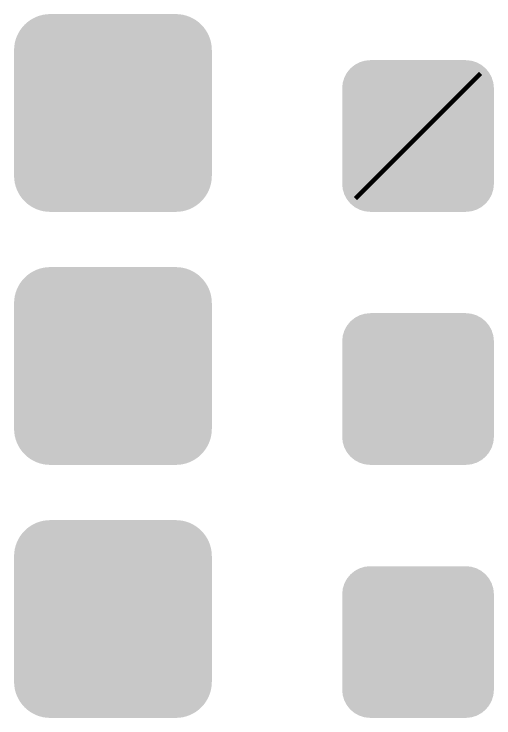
# Model space of a CAD drawing. Header units: millimetres. Extents: x 5277 to 6029, y 2052 to 2709.
# Drawn here: x 5724.73 to 5745.6, y 2645.63 to 2676.23 of the extents above; entities that cross this region are included whole.
import ezdxf

# ---------------------------------------------------------------- set-up
doc = ezdxf.new("R2010")
doc.units = ezdxf.units.MM
doc.layers.add('RailwayFacility', color=7, linetype='CONTINUOUS', true_color=0x000000)
doc.layers.add('TranspLogisticObj', color=7, linetype='CONTINUOUS', true_color=0x000000)

# ---------------------------------------------------------------- blocks, each defined once
blk = doc.blocks.new('602030202_сущ_фз')
at = {"layer": 'RailwayFacility', "linetype": 'Continuous'}
h = blk.add_hatch(color=256, dxfattribs=at)
edge = h.paths.add_edge_path()
edge.add_spline(control_points=[(-0.266, -0.339), (-0.266, 0.523), (0.438, 1.227), (1.3, 1.227)], knot_values=[-1, -1, -1, -1, 0, 0, 0, 0], degree=3, periodic=0)
edge.add_line((1.3, 1.227), (6.769, 1.227))
edge.add_spline(control_points=[(6.769, 1.227), (7.632, 1.227), (8.333, 0.523), (8.333, -0.339)], knot_values=[-1, -1, -1, -1, 0, 0, 0, 0], degree=3, periodic=0)
edge.add_line((8.333, -0.339), (8.333, -5.806))
edge.add_spline(control_points=[(8.333, -5.806), (8.333, -6.669), (7.632, -7.372), (6.769, -7.372)], knot_values=[-1, -1, -1, -1, 0, 0, 0, 0], degree=3, periodic=0)
edge.add_line((6.769, -7.372), (1.3, -7.372))
edge.add_spline(control_points=[(1.3, -7.372), (0.438, -7.372), (-0.266, -6.669), (-0.266, -5.806)], knot_values=[-1, -1, -1, -1, 0, 0, 0, 0], degree=3, periodic=0)
edge.add_line((-0.266, -5.806), (-0.266, -0.339))
edge = h.paths.add_edge_path(flags=16)
edge.add_spline(control_points=[(0.047, -5.806), (0.047, -6.5), (0.606, -7.059), (1.3, -7.059)], knot_values=[-1, -1, -1, -1, 0, 0, 0, 0], degree=3, periodic=0)
edge.add_line((1.3, -7.059), (6.769, -7.059))
edge.add_spline(control_points=[(6.769, -7.059), (7.463, -7.059), (8.022, -6.5), (8.022, -5.806)], knot_values=[-1, -1, -1, -1, 0, 0, 0, 0], degree=3, periodic=0)
edge.add_line((8.022, -5.806), (8.022, -0.339))
edge.add_spline(control_points=[(8.022, -0.339), (8.022, 0.355), (7.463, 0.914), (6.769, 0.914)], knot_values=[-1, -1, -1, -1, 0, 0, 0, 0], degree=3, periodic=0)
edge.add_line((6.769, 0.914), (1.3, 0.914))
edge.add_spline(control_points=[(1.3, 0.914), (0.606, 0.914), (0.047, 0.355), (0.047, -0.339)], knot_values=[-1, -1, -1, -1, 0, 0, 0, 0], degree=3, periodic=0)
edge.add_line((0.047, -0.339), (0.047, -5.806))
at = {"layer": 'RailwayFacility', "linetype": 'Continuous', "true_color": 0xffffff}
h = blk.add_hatch(color=7, dxfattribs=at)
edge = h.paths.add_edge_path()
edge.add_spline(control_points=[(0.047, -5.806), (0.047, -6.5), (0.606, -7.059), (1.3, -7.059)], knot_values=[-1, -1, -1, -1, 0, 0, 0, 0], degree=3, periodic=0)
edge.add_line((1.3, -7.059), (6.769, -7.059))
edge.add_spline(control_points=[(6.769, -7.059), (7.463, -7.059), (8.022, -6.5), (8.022, -5.806)], knot_values=[-1, -1, -1, -1, 0, 0, 0, 0], degree=3, periodic=0)
edge.add_line((8.022, -5.806), (8.022, -0.339))
edge.add_spline(control_points=[(8.022, -0.339), (8.022, 0.355), (7.463, 0.914), (6.769, 0.914)], knot_values=[-1, -1, -1, -1, 0, 0, 0, 0], degree=3, periodic=0)
edge.add_line((6.769, 0.914), (1.3, 0.914))
edge.add_spline(control_points=[(1.3, 0.914), (0.606, 0.914), (0.047, 0.355), (0.047, -0.339)], knot_values=[-1, -1, -1, -1, 0, 0, 0, 0], degree=3, periodic=0)
edge.add_line((0.047, -0.339), (0.047, -5.806))
at = {"layer": 'RailwayFacility', "linetype": 'Continuous'}
h = blk.add_hatch(color=256, dxfattribs=at)
edge = h.paths.add_edge_path()
edge.add_line((0.252, -0.679), (0.252, -5.464))
edge.add_spline(control_points=[(0.252, -5.464), (0.252, -6.23), (0.877, -6.854), (1.642, -6.854)], knot_values=[0, 0, 0, 0, 1, 1, 1, 1], degree=3, periodic=0)
edge.add_line((1.642, -6.854), (6.427, -6.854))
edge.add_spline(control_points=[(6.427, -6.854), (7.193, -6.854), (7.815, -6.23), (7.815, -5.464)], knot_values=[0, 0, 0, 0, 1, 1, 1, 1], degree=3, periodic=0)
edge.add_line((7.815, -5.464), (7.815, -0.679))
edge.add_spline(control_points=[(7.815, -0.679), (7.815, 0.086), (7.193, 0.709), (6.427, 0.709)], knot_values=[0, 0, 0, 0, 1, 1, 1, 1], degree=3, periodic=0)
edge.add_line((6.427, 0.709), (1.642, 0.709))
edge.add_spline(control_points=[(1.642, 0.709), (0.877, 0.709), (0.252, 0.086), (0.252, -0.679)], knot_values=[0, 0, 0, 0, 1, 1, 1, 1], degree=3, periodic=0)
edge = h.paths.add_edge_path(flags=16)
edge.add_line((0.565, -0.679), (0.565, -5.464))
edge.add_spline(control_points=[(0.565, -5.464), (0.565, -6.06), (1.046, -6.541), (1.642, -6.541)], knot_values=[-1, -1, -1, -1, 0, 0, 0, 0], degree=3, periodic=0)
edge.add_line((1.642, -6.541), (6.427, -6.541))
edge.add_spline(control_points=[(6.427, -6.541), (7.024, -6.541), (7.502, -6.06), (7.502, -5.464)], knot_values=[-1, -1, -1, -1, 0, 0, 0, 0], degree=3, periodic=0)
edge.add_line((7.502, -5.464), (7.502, -0.679))
edge.add_spline(control_points=[(7.502, -0.679), (7.502, -0.083), (7.024, 0.396), (6.427, 0.396)], knot_values=[-1, -1, -1, -1, 0, 0, 0, 0], degree=3, periodic=0)
edge.add_line((6.427, 0.396), (1.642, 0.396))
edge.add_spline(control_points=[(1.642, 0.396), (1.046, 0.396), (0.565, -0.083), (0.565, -0.679)], knot_values=[-1, -1, -1, -1, 0, 0, 0, 0], degree=3, periodic=0)
h = blk.add_hatch(color=256, dxfattribs=at)
edge = h.paths.add_edge_path()
edge.add_line((0.77, -1.021), (0.77, -5.124))
edge.add_spline(control_points=[(0.77, -5.124), (0.77, -5.792), (1.314, -6.336), (1.982, -6.336)], knot_values=[0, 0, 0, 0, 1, 1, 1, 1], degree=3, periodic=0)
edge.add_line((1.982, -6.336), (6.085, -6.336))
edge.add_spline(control_points=[(6.085, -6.336), (6.753, -6.336), (7.297, -5.792), (7.297, -5.124)], knot_values=[0, 0, 0, 0, 1, 1, 1, 1], degree=3, periodic=0)
edge.add_line((7.297, -5.124), (7.297, -1.021))
edge.add_spline(control_points=[(7.297, -1.021), (7.297, -0.353), (6.753, 0.191), (6.085, 0.191)], knot_values=[0, 0, 0, 0, 1, 1, 1, 1], degree=3, periodic=0)
edge.add_line((6.085, 0.191), (1.982, 0.191))
edge.add_spline(control_points=[(1.982, 0.191), (1.314, 0.191), (0.77, -0.353), (0.77, -1.021)], knot_values=[0, 0, 0, 0, 1, 1, 1, 1], degree=3, periodic=0)
edge = h.paths.add_edge_path(flags=16)
edge.add_line((1.081, -1.021), (1.081, -5.124))
edge.add_spline(control_points=[(1.081, -5.124), (1.081, -5.624), (1.482, -6.025), (1.982, -6.025)], knot_values=[-1, -1, -1, -1, 0, 0, 0, 0], degree=3, periodic=0)
edge.add_line((1.982, -6.025), (6.085, -6.025))
edge.add_spline(control_points=[(6.085, -6.025), (6.585, -6.025), (6.986, -5.624), (6.986, -5.124)], knot_values=[-1, -1, -1, -1, 0, 0, 0, 0], degree=3, periodic=0)
edge.add_line((6.986, -5.124), (6.986, -1.021))
edge.add_spline(control_points=[(6.986, -1.021), (6.986, -0.521), (6.585, -0.12), (6.085, -0.12)], knot_values=[-1, -1, -1, -1, 0, 0, 0, 0], degree=3, periodic=0)
edge.add_line((6.085, -0.12), (1.982, -0.12))
edge.add_spline(control_points=[(1.982, -0.12), (1.482, -0.12), (1.081, -0.521), (1.081, -1.021)], knot_values=[-1, -1, -1, -1, 0, 0, 0, 0], degree=3, periodic=0)
h = blk.add_hatch(color=256, dxfattribs=at)
h.paths.add_polyline_path([(4.192, -1.24), (6.494, -1.24), (6.494, -1.542), (6.007, -1.542), (6.007, -3.789), (6.55, -3.789), (6.55, -5.251), (4.711, -5.251), (1.452, -5.251), (1.452, -4.696), (1.73, -4.696), (1.73, -4.363), (1.934, -4.363), (1.934, -4.523), (3.514, -4.523), (3.514, -4.363), (3.711, -4.363), (3.711, -4.696), (4.711, -4.696), (4.711, -4.171), (4.31, -4.171), (4.31, -3.789), (5.445, -3.789), (5.71, -3.789), (5.71, -1.542), (4.192, -1.542)])
h.paths.add_polyline_path([(1.736, -1.185), (3.705, -1.185), (3.763, -1.185), (3.864, -1.226), (3.905, -1.268), (3.947, -1.309), (3.989, -1.41), (3.989, -1.468), (3.989, -3.27), (3.989, -3.329), (3.947, -3.429), (3.905, -3.471), (3.864, -3.513), (3.763, -3.554), (3.705, -3.554), (3.705, -4.023), (3.705, -4.045), (3.691, -4.082), (3.677, -4.097), (3.663, -4.113), (3.628, -4.128), (3.606, -4.128), (3.563, -4.128), (3.563, -4.301), (3.563, -4.332), (3.532, -4.363), (3.501, -4.363), (3.439, -4.363), (3.409, -4.363), (3.378, -4.332), (3.378, -4.301), (3.378, -4.128), (2.063, -4.128), (2.063, -4.301), (2.063, -4.332), (2.036, -4.363), (2.008, -4.363), (1.94, -4.363), (1.912, -4.363), (1.884, -4.332), (1.884, -4.301), (1.884, -4.128), (1.841, -4.128), (1.82, -4.128), (1.783, -4.113), (1.767, -4.097), (1.752, -4.082), (1.736, -4.045), (1.736, -4.023), (1.736, -3.554), (1.678, -3.554), (1.579, -3.513), (1.539, -3.471), (1.499, -3.429), (1.459, -3.329), (1.459, -3.27), (1.459, -1.468), (1.459, -1.41), (1.499, -1.309), (1.539, -1.268), (1.579, -1.226), (1.678, -1.185)])
h.paths.add_polyline_path([(1.73, -1.845), (1.73, -2.53), (3.717, -2.53), (3.717, -1.845)], flags=16)
h.paths.add_polyline_path([(2.008, -1.388), (1.983, -1.388), (1.958, -1.413), (1.958, -1.438), (1.958, -1.524), (1.958, -1.549), (1.983, -1.573), (2.008, -1.573), (3.439, -1.573), (3.464, -1.573), (3.489, -1.549), (3.489, -1.524), (3.489, -1.438), (3.489, -1.413), (3.464, -1.388), (3.439, -1.388)], flags=16)
h.paths.add_polyline_path([(3.464, -3.431), (3.449, -3.431), (3.427, -3.446), (3.421, -3.462), (3.421, -3.468), (3.415, -3.468), (3.415, -3.48), (3.415, -3.554), (3.415, -3.949), (3.415, -3.974), (3.439, -3.999), (3.464, -3.999), (3.489, -3.999), (3.514, -3.999), (3.538, -3.974), (3.538, -3.949), (3.538, -3.48), (3.538, -3.455), (3.514, -3.431), (3.489, -3.431)], flags=16)
h.paths.add_polyline_path([(2.711, -3.431), (2.69, -3.431), (2.665, -3.449), (2.662, -3.468), (2.662, -3.474), (2.662, -3.48), (2.662, -3.554), (2.662, -3.949), (2.662, -3.974), (2.687, -3.999), (2.711, -3.999), (2.736, -3.999), (2.761, -3.999), (2.785, -3.974), (2.785, -3.949), (2.785, -3.554), (2.785, -3.48), (2.785, -3.474), (2.785, -3.452), (2.761, -3.431), (2.736, -3.431)], flags=16)
h.paths.add_polyline_path([(2.458, -3.431), (2.434, -3.431), (2.409, -3.452), (2.409, -3.474), (2.409, -3.48), (2.409, -3.554), (2.409, -3.949), (2.409, -3.974), (2.434, -3.999), (2.458, -3.999), (2.483, -3.999), (2.508, -3.999), (2.532, -3.974), (2.532, -3.949), (2.532, -3.48), (2.532, -3.474), (2.532, -3.452), (2.508, -3.431), (2.483, -3.431)], flags=16)
h.paths.add_polyline_path([(3.211, -3.431), (3.196, -3.431), (3.174, -3.446), (3.168, -3.462), (3.168, -3.468), (3.168, -3.474), (3.168, -3.48), (3.168, -3.554), (3.168, -3.949), (3.168, -3.974), (3.19, -3.999), (3.211, -3.999), (3.236, -3.999), (3.261, -3.999), (3.285, -3.974), (3.285, -3.949), (3.285, -3.48), (3.285, -3.455), (3.261, -3.431), (3.236, -3.431)], flags=16)
h.paths.add_polyline_path([(2.964, -3.431), (2.946, -3.431), (2.921, -3.449), (2.915, -3.468), (2.915, -3.474), (2.915, -3.48), (2.915, -3.554), (2.915, -3.949), (2.915, -3.974), (2.94, -3.999), (2.964, -3.999), (2.989, -3.999), (3.011, -3.999), (3.032, -3.974), (3.032, -3.949), (3.032, -3.48), (3.032, -3.455), (3.011, -3.431), (2.989, -3.431)], flags=16)
h.paths.add_polyline_path([(2.205, -3.431), (2.184, -3.431), (2.162, -3.452), (2.162, -3.474), (2.162, -3.48), (2.162, -3.554), (2.162, -3.949), (2.162, -3.974), (2.184, -3.999), (2.205, -3.999), (2.23, -3.999), (2.255, -3.999), (2.279, -3.974), (2.279, -3.949), (2.279, -3.554), (2.279, -3.48), (2.279, -3.474), (2.279, -3.452), (2.255, -3.431), (2.23, -3.431)], flags=16)
h.paths.add_polyline_path([(1.958, -3.431), (1.934, -3.431), (1.909, -3.452), (1.909, -3.474), (1.909, -3.48), (1.909, -3.949), (1.909, -3.974), (1.934, -3.999), (1.958, -3.999), (1.983, -3.999), (2.005, -3.999), (2.026, -3.974), (2.026, -3.949), (2.026, -3.554), (2.026, -3.48), (2.026, -3.474), (2.026, -3.452), (2.005, -3.431), (1.983, -3.431)], flags=16)
h.paths.add_polyline_path([(3.652, -2.965), (3.635, -2.948), (3.594, -2.931), (3.569, -2.931), (3.544, -2.931), (3.504, -2.946), (3.489, -2.962), (3.473, -2.977), (3.458, -3.017), (3.458, -3.042), (3.458, -3.067), (3.475, -3.108), (3.492, -3.125), (3.509, -3.142), (3.547, -3.159), (3.569, -3.159), (3.594, -3.159), (3.635, -3.142), (3.652, -3.125), (3.669, -3.108), (3.686, -3.067), (3.686, -3.042), (3.686, -3.02), (3.669, -2.982)], flags=16)
h.paths.add_polyline_path([(1.872, -2.931), (1.85, -2.931), (1.812, -2.946), (1.795, -2.962), (1.778, -2.977), (1.761, -3.017), (1.761, -3.042), (1.761, -3.067), (1.778, -3.108), (1.795, -3.125), (1.812, -3.142), (1.85, -3.159), (1.872, -3.159), (1.894, -3.159), (1.934, -3.142), (1.952, -3.125), (1.971, -3.108), (1.989, -3.067), (1.989, -3.042), (1.989, -3.02), (1.972, -2.982), (1.955, -2.965), (1.938, -2.948), (1.897, -2.931)], flags=16)
blk = doc.blocks.new('602030202_план_фз')
at = {"layer": 'RailwayFacility', "linetype": 'Continuous'}
h = blk.add_hatch(color=256, dxfattribs=at)
edge = h.paths.add_edge_path()
edge.add_spline(control_points=[(-0.266, -0.339), (-0.266, 0.523), (0.438, 1.227), (1.3, 1.227)], knot_values=[-1, -1, -1, -1, 0, 0, 0, 0], degree=3, periodic=0)
edge.add_line((1.3, 1.227), (6.769, 1.227))
edge.add_spline(control_points=[(6.769, 1.227), (7.632, 1.227), (8.333, 0.523), (8.333, -0.339)], knot_values=[-1, -1, -1, -1, 0, 0, 0, 0], degree=3, periodic=0)
edge.add_line((8.333, -0.339), (8.333, -5.806))
edge.add_spline(control_points=[(8.333, -5.806), (8.333, -6.669), (7.632, -7.372), (6.769, -7.372)], knot_values=[-1, -1, -1, -1, 0, 0, 0, 0], degree=3, periodic=0)
edge.add_line((6.769, -7.372), (1.3, -7.372))
edge.add_spline(control_points=[(1.3, -7.372), (0.438, -7.372), (-0.266, -6.669), (-0.266, -5.806)], knot_values=[-1, -1, -1, -1, 0, 0, 0, 0], degree=3, periodic=0)
edge.add_line((-0.266, -5.806), (-0.266, -0.339))
edge = h.paths.add_edge_path(flags=16)
edge.add_spline(control_points=[(0.047, -5.806), (0.047, -6.5), (0.606, -7.059), (1.3, -7.059)], knot_values=[-1, -1, -1, -1, 0, 0, 0, 0], degree=3, periodic=0)
edge.add_line((1.3, -7.059), (6.769, -7.059))
edge.add_spline(control_points=[(6.769, -7.059), (7.463, -7.059), (8.022, -6.5), (8.022, -5.806)], knot_values=[-1, -1, -1, -1, 0, 0, 0, 0], degree=3, periodic=0)
edge.add_line((8.022, -5.806), (8.022, -0.339))
edge.add_spline(control_points=[(8.022, -0.339), (8.022, 0.355), (7.463, 0.914), (6.769, 0.914)], knot_values=[-1, -1, -1, -1, 0, 0, 0, 0], degree=3, periodic=0)
edge.add_line((6.769, 0.914), (1.3, 0.914))
edge.add_spline(control_points=[(1.3, 0.914), (0.606, 0.914), (0.047, 0.355), (0.047, -0.339)], knot_values=[-1, -1, -1, -1, 0, 0, 0, 0], degree=3, periodic=0)
edge.add_line((0.047, -0.339), (0.047, -5.806))
at = {"layer": 'RailwayFacility', "linetype": 'Continuous', "true_color": 0xff0000}
h = blk.add_hatch(color=1, dxfattribs=at)
edge = h.paths.add_edge_path()
edge.add_spline(control_points=[(0.047, -5.806), (0.047, -6.5), (0.606, -7.059), (1.3, -7.059)], knot_values=[-1, -1, -1, -1, 0, 0, 0, 0], degree=3, periodic=0)
edge.add_line((1.3, -7.059), (6.769, -7.059))
edge.add_spline(control_points=[(6.769, -7.059), (7.463, -7.059), (8.022, -6.5), (8.022, -5.806)], knot_values=[-1, -1, -1, -1, 0, 0, 0, 0], degree=3, periodic=0)
edge.add_line((8.022, -5.806), (8.022, -0.339))
edge.add_spline(control_points=[(8.022, -0.339), (8.022, 0.355), (7.463, 0.914), (6.769, 0.914)], knot_values=[-1, -1, -1, -1, 0, 0, 0, 0], degree=3, periodic=0)
edge.add_line((6.769, 0.914), (1.3, 0.914))
edge.add_spline(control_points=[(1.3, 0.914), (0.606, 0.914), (0.047, 0.355), (0.047, -0.339)], knot_values=[-1, -1, -1, -1, 0, 0, 0, 0], degree=3, periodic=0)
edge.add_line((0.047, -0.339), (0.047, -5.806))
at = {"layer": 'RailwayFacility', "linetype": 'Continuous'}
h = blk.add_hatch(color=256, dxfattribs=at)
edge = h.paths.add_edge_path()
edge.add_line((0.252, -0.679), (0.252, -5.464))
edge.add_spline(control_points=[(0.252, -5.464), (0.252, -6.23), (0.877, -6.854), (1.642, -6.854)], knot_values=[0, 0, 0, 0, 1, 1, 1, 1], degree=3, periodic=0)
edge.add_line((1.642, -6.854), (6.427, -6.854))
edge.add_spline(control_points=[(6.427, -6.854), (7.193, -6.854), (7.815, -6.23), (7.815, -5.464)], knot_values=[0, 0, 0, 0, 1, 1, 1, 1], degree=3, periodic=0)
edge.add_line((7.815, -5.464), (7.815, -0.679))
edge.add_spline(control_points=[(7.815, -0.679), (7.815, 0.086), (7.193, 0.709), (6.427, 0.709)], knot_values=[0, 0, 0, 0, 1, 1, 1, 1], degree=3, periodic=0)
edge.add_line((6.427, 0.709), (1.642, 0.709))
edge.add_spline(control_points=[(1.642, 0.709), (0.877, 0.709), (0.252, 0.086), (0.252, -0.679)], knot_values=[0, 0, 0, 0, 1, 1, 1, 1], degree=3, periodic=0)
edge = h.paths.add_edge_path(flags=16)
edge.add_line((0.565, -0.679), (0.565, -5.464))
edge.add_spline(control_points=[(0.565, -5.464), (0.565, -6.06), (1.046, -6.541), (1.642, -6.541)], knot_values=[-1, -1, -1, -1, 0, 0, 0, 0], degree=3, periodic=0)
edge.add_line((1.642, -6.541), (6.427, -6.541))
edge.add_spline(control_points=[(6.427, -6.541), (7.024, -6.541), (7.502, -6.06), (7.502, -5.464)], knot_values=[-1, -1, -1, -1, 0, 0, 0, 0], degree=3, periodic=0)
edge.add_line((7.502, -5.464), (7.502, -0.679))
edge.add_spline(control_points=[(7.502, -0.679), (7.502, -0.083), (7.024, 0.396), (6.427, 0.396)], knot_values=[-1, -1, -1, -1, 0, 0, 0, 0], degree=3, periodic=0)
edge.add_line((6.427, 0.396), (1.642, 0.396))
edge.add_spline(control_points=[(1.642, 0.396), (1.046, 0.396), (0.565, -0.083), (0.565, -0.679)], knot_values=[-1, -1, -1, -1, 0, 0, 0, 0], degree=3, periodic=0)
h = blk.add_hatch(color=256, dxfattribs=at)
edge = h.paths.add_edge_path()
edge.add_line((0.77, -1.021), (0.77, -5.124))
edge.add_spline(control_points=[(0.77, -5.124), (0.77, -5.792), (1.314, -6.336), (1.982, -6.336)], knot_values=[0, 0, 0, 0, 1, 1, 1, 1], degree=3, periodic=0)
edge.add_line((1.982, -6.336), (6.085, -6.336))
edge.add_spline(control_points=[(6.085, -6.336), (6.753, -6.336), (7.297, -5.792), (7.297, -5.124)], knot_values=[0, 0, 0, 0, 1, 1, 1, 1], degree=3, periodic=0)
edge.add_line((7.297, -5.124), (7.297, -1.021))
edge.add_spline(control_points=[(7.297, -1.021), (7.297, -0.353), (6.753, 0.191), (6.085, 0.191)], knot_values=[0, 0, 0, 0, 1, 1, 1, 1], degree=3, periodic=0)
edge.add_line((6.085, 0.191), (1.982, 0.191))
edge.add_spline(control_points=[(1.982, 0.191), (1.314, 0.191), (0.77, -0.353), (0.77, -1.021)], knot_values=[0, 0, 0, 0, 1, 1, 1, 1], degree=3, periodic=0)
edge = h.paths.add_edge_path(flags=16)
edge.add_line((1.081, -1.021), (1.081, -5.124))
edge.add_spline(control_points=[(1.081, -5.124), (1.081, -5.624), (1.482, -6.025), (1.982, -6.025)], knot_values=[-1, -1, -1, -1, 0, 0, 0, 0], degree=3, periodic=0)
edge.add_line((1.982, -6.025), (6.085, -6.025))
edge.add_spline(control_points=[(6.085, -6.025), (6.585, -6.025), (6.986, -5.624), (6.986, -5.124)], knot_values=[-1, -1, -1, -1, 0, 0, 0, 0], degree=3, periodic=0)
edge.add_line((6.986, -5.124), (6.986, -1.021))
edge.add_spline(control_points=[(6.986, -1.021), (6.986, -0.521), (6.585, -0.12), (6.085, -0.12)], knot_values=[-1, -1, -1, -1, 0, 0, 0, 0], degree=3, periodic=0)
edge.add_line((6.085, -0.12), (1.982, -0.12))
edge.add_spline(control_points=[(1.982, -0.12), (1.482, -0.12), (1.081, -0.521), (1.081, -1.021)], knot_values=[-1, -1, -1, -1, 0, 0, 0, 0], degree=3, periodic=0)
h = blk.add_hatch(color=256, dxfattribs=at)
h.paths.add_polyline_path([(4.192, -1.24), (6.494, -1.24), (6.494, -1.542), (6.007, -1.542), (6.007, -3.789), (6.55, -3.789), (6.55, -5.251), (4.711, -5.251), (1.452, -5.251), (1.452, -4.696), (1.73, -4.696), (1.73, -4.363), (1.934, -4.363), (1.934, -4.523), (3.514, -4.523), (3.514, -4.363), (3.711, -4.363), (3.711, -4.696), (4.711, -4.696), (4.711, -4.171), (4.31, -4.171), (4.31, -3.789), (5.445, -3.789), (5.71, -3.789), (5.71, -1.542), (4.192, -1.542)])
h.paths.add_polyline_path([(1.736, -1.185), (3.705, -1.185), (3.763, -1.185), (3.864, -1.226), (3.905, -1.268), (3.947, -1.309), (3.989, -1.41), (3.989, -1.468), (3.989, -3.27), (3.989, -3.329), (3.947, -3.429), (3.905, -3.471), (3.864, -3.513), (3.763, -3.554), (3.705, -3.554), (3.705, -4.023), (3.705, -4.045), (3.691, -4.082), (3.677, -4.097), (3.663, -4.113), (3.628, -4.128), (3.606, -4.128), (3.563, -4.128), (3.563, -4.301), (3.563, -4.332), (3.532, -4.363), (3.501, -4.363), (3.439, -4.363), (3.409, -4.363), (3.378, -4.332), (3.378, -4.301), (3.378, -4.128), (2.063, -4.128), (2.063, -4.301), (2.063, -4.332), (2.036, -4.363), (2.008, -4.363), (1.94, -4.363), (1.912, -4.363), (1.884, -4.332), (1.884, -4.301), (1.884, -4.128), (1.841, -4.128), (1.82, -4.128), (1.783, -4.113), (1.767, -4.097), (1.752, -4.082), (1.736, -4.045), (1.736, -4.023), (1.736, -3.554), (1.678, -3.554), (1.579, -3.513), (1.539, -3.471), (1.499, -3.429), (1.459, -3.329), (1.459, -3.27), (1.459, -1.468), (1.459, -1.41), (1.499, -1.309), (1.539, -1.268), (1.579, -1.226), (1.678, -1.185)])
h.paths.add_polyline_path([(1.73, -1.845), (1.73, -2.53), (3.717, -2.53), (3.717, -1.845)], flags=16)
h.paths.add_polyline_path([(2.008, -1.388), (1.983, -1.388), (1.958, -1.413), (1.958, -1.438), (1.958, -1.524), (1.958, -1.549), (1.983, -1.573), (2.008, -1.573), (3.439, -1.573), (3.464, -1.573), (3.489, -1.549), (3.489, -1.524), (3.489, -1.438), (3.489, -1.413), (3.464, -1.388), (3.439, -1.388)], flags=16)
h.paths.add_polyline_path([(3.464, -3.431), (3.449, -3.431), (3.427, -3.446), (3.421, -3.462), (3.421, -3.468), (3.415, -3.468), (3.415, -3.48), (3.415, -3.554), (3.415, -3.949), (3.415, -3.974), (3.439, -3.999), (3.464, -3.999), (3.489, -3.999), (3.514, -3.999), (3.538, -3.974), (3.538, -3.949), (3.538, -3.48), (3.538, -3.455), (3.514, -3.431), (3.489, -3.431)], flags=16)
h.paths.add_polyline_path([(2.711, -3.431), (2.69, -3.431), (2.665, -3.449), (2.662, -3.468), (2.662, -3.474), (2.662, -3.48), (2.662, -3.554), (2.662, -3.949), (2.662, -3.974), (2.687, -3.999), (2.711, -3.999), (2.736, -3.999), (2.761, -3.999), (2.785, -3.974), (2.785, -3.949), (2.785, -3.554), (2.785, -3.48), (2.785, -3.474), (2.785, -3.452), (2.761, -3.431), (2.736, -3.431)], flags=16)
h.paths.add_polyline_path([(2.458, -3.431), (2.434, -3.431), (2.409, -3.452), (2.409, -3.474), (2.409, -3.48), (2.409, -3.554), (2.409, -3.949), (2.409, -3.974), (2.434, -3.999), (2.458, -3.999), (2.483, -3.999), (2.508, -3.999), (2.532, -3.974), (2.532, -3.949), (2.532, -3.48), (2.532, -3.474), (2.532, -3.452), (2.508, -3.431), (2.483, -3.431)], flags=16)
h.paths.add_polyline_path([(3.211, -3.431), (3.196, -3.431), (3.174, -3.446), (3.168, -3.462), (3.168, -3.468), (3.168, -3.474), (3.168, -3.48), (3.168, -3.554), (3.168, -3.949), (3.168, -3.974), (3.19, -3.999), (3.211, -3.999), (3.236, -3.999), (3.261, -3.999), (3.285, -3.974), (3.285, -3.949), (3.285, -3.48), (3.285, -3.455), (3.261, -3.431), (3.236, -3.431)], flags=16)
h.paths.add_polyline_path([(2.964, -3.431), (2.946, -3.431), (2.921, -3.449), (2.915, -3.468), (2.915, -3.474), (2.915, -3.48), (2.915, -3.554), (2.915, -3.949), (2.915, -3.974), (2.94, -3.999), (2.964, -3.999), (2.989, -3.999), (3.011, -3.999), (3.032, -3.974), (3.032, -3.949), (3.032, -3.48), (3.032, -3.455), (3.011, -3.431), (2.989, -3.431)], flags=16)
h.paths.add_polyline_path([(2.205, -3.431), (2.184, -3.431), (2.162, -3.452), (2.162, -3.474), (2.162, -3.48), (2.162, -3.554), (2.162, -3.949), (2.162, -3.974), (2.184, -3.999), (2.205, -3.999), (2.23, -3.999), (2.255, -3.999), (2.279, -3.974), (2.279, -3.949), (2.279, -3.554), (2.279, -3.48), (2.279, -3.474), (2.279, -3.452), (2.255, -3.431), (2.23, -3.431)], flags=16)
h.paths.add_polyline_path([(1.958, -3.431), (1.934, -3.431), (1.909, -3.452), (1.909, -3.474), (1.909, -3.48), (1.909, -3.949), (1.909, -3.974), (1.934, -3.999), (1.958, -3.999), (1.983, -3.999), (2.005, -3.999), (2.026, -3.974), (2.026, -3.949), (2.026, -3.554), (2.026, -3.48), (2.026, -3.474), (2.026, -3.452), (2.005, -3.431), (1.983, -3.431)], flags=16)
h.paths.add_polyline_path([(3.652, -2.965), (3.635, -2.948), (3.594, -2.931), (3.569, -2.931), (3.544, -2.931), (3.504, -2.946), (3.489, -2.962), (3.473, -2.977), (3.458, -3.017), (3.458, -3.042), (3.458, -3.067), (3.475, -3.108), (3.492, -3.125), (3.509, -3.142), (3.547, -3.159), (3.569, -3.159), (3.594, -3.159), (3.635, -3.142), (3.652, -3.125), (3.669, -3.108), (3.686, -3.067), (3.686, -3.042), (3.686, -3.02), (3.669, -2.982)], flags=16)
h.paths.add_polyline_path([(1.872, -2.931), (1.85, -2.931), (1.812, -2.946), (1.795, -2.962), (1.778, -2.977), (1.761, -3.017), (1.761, -3.042), (1.761, -3.067), (1.778, -3.108), (1.795, -3.125), (1.812, -3.142), (1.85, -3.159), (1.872, -3.159), (1.894, -3.159), (1.934, -3.142), (1.952, -3.125), (1.971, -3.108), (1.989, -3.067), (1.989, -3.042), (1.989, -3.02), (1.972, -2.982), (1.955, -2.965), (1.938, -2.948), (1.897, -2.931)], flags=16)
blk = doc.blocks.new('602030202_рек_фз')
at = {"layer": 'RailwayFacility', "linetype": 'Continuous'}
h = blk.add_hatch(color=256, dxfattribs=at)
edge = h.paths.add_edge_path()
edge.add_spline(control_points=[(-0.266, -0.339), (-0.266, 0.523), (0.438, 1.227), (1.3, 1.227)], knot_values=[-1, -1, -1, -1, 0, 0, 0, 0], degree=3, periodic=0)
edge.add_line((1.3, 1.227), (6.769, 1.227))
edge.add_spline(control_points=[(6.769, 1.227), (7.632, 1.227), (8.333, 0.523), (8.333, -0.339)], knot_values=[-1, -1, -1, -1, 0, 0, 0, 0], degree=3, periodic=0)
edge.add_line((8.333, -0.339), (8.333, -5.806))
edge.add_spline(control_points=[(8.333, -5.806), (8.333, -6.669), (7.632, -7.372), (6.769, -7.372)], knot_values=[-1, -1, -1, -1, 0, 0, 0, 0], degree=3, periodic=0)
edge.add_line((6.769, -7.372), (1.3, -7.372))
edge.add_spline(control_points=[(1.3, -7.372), (0.438, -7.372), (-0.266, -6.669), (-0.266, -5.806)], knot_values=[-1, -1, -1, -1, 0, 0, 0, 0], degree=3, periodic=0)
edge.add_line((-0.266, -5.806), (-0.266, -0.339))
edge = h.paths.add_edge_path(flags=16)
edge.add_spline(control_points=[(0.047, -5.806), (0.047, -6.5), (0.606, -7.059), (1.3, -7.059)], knot_values=[-1, -1, -1, -1, 0, 0, 0, 0], degree=3, periodic=0)
edge.add_line((1.3, -7.059), (6.769, -7.059))
edge.add_spline(control_points=[(6.769, -7.059), (7.463, -7.059), (8.022, -6.5), (8.022, -5.806)], knot_values=[-1, -1, -1, -1, 0, 0, 0, 0], degree=3, periodic=0)
edge.add_line((8.022, -5.806), (8.022, -0.339))
edge.add_spline(control_points=[(8.022, -0.339), (8.022, 0.355), (7.463, 0.914), (6.769, 0.914)], knot_values=[-1, -1, -1, -1, 0, 0, 0, 0], degree=3, periodic=0)
edge.add_line((6.769, 0.914), (1.3, 0.914))
edge.add_spline(control_points=[(1.3, 0.914), (0.606, 0.914), (0.047, 0.355), (0.047, -0.339)], knot_values=[-1, -1, -1, -1, 0, 0, 0, 0], degree=3, periodic=0)
edge.add_line((0.047, -0.339), (0.047, -5.806))
at = {"layer": 'RailwayFacility', "linetype": 'Continuous', "true_color": 0xffff00}
h = blk.add_hatch(color=2, dxfattribs=at)
edge = h.paths.add_edge_path()
edge.add_spline(control_points=[(0.047, -5.806), (0.047, -6.5), (0.606, -7.059), (1.3, -7.059)], knot_values=[-1, -1, -1, -1, 0, 0, 0, 0], degree=3, periodic=0)
edge.add_line((1.3, -7.059), (6.769, -7.059))
edge.add_spline(control_points=[(6.769, -7.059), (7.463, -7.059), (8.022, -6.5), (8.022, -5.806)], knot_values=[-1, -1, -1, -1, 0, 0, 0, 0], degree=3, periodic=0)
edge.add_line((8.022, -5.806), (8.022, -0.339))
edge.add_spline(control_points=[(8.022, -0.339), (8.022, 0.355), (7.463, 0.914), (6.769, 0.914)], knot_values=[-1, -1, -1, -1, 0, 0, 0, 0], degree=3, periodic=0)
edge.add_line((6.769, 0.914), (1.3, 0.914))
edge.add_spline(control_points=[(1.3, 0.914), (0.606, 0.914), (0.047, 0.355), (0.047, -0.339)], knot_values=[-1, -1, -1, -1, 0, 0, 0, 0], degree=3, periodic=0)
edge.add_line((0.047, -0.339), (0.047, -5.806))
at = {"layer": 'RailwayFacility', "linetype": 'Continuous'}
h = blk.add_hatch(color=256, dxfattribs=at)
edge = h.paths.add_edge_path()
edge.add_line((0.252, -0.679), (0.252, -5.464))
edge.add_spline(control_points=[(0.252, -5.464), (0.252, -6.23), (0.877, -6.854), (1.642, -6.854)], knot_values=[0, 0, 0, 0, 1, 1, 1, 1], degree=3, periodic=0)
edge.add_line((1.642, -6.854), (6.427, -6.854))
edge.add_spline(control_points=[(6.427, -6.854), (7.193, -6.854), (7.815, -6.23), (7.815, -5.464)], knot_values=[0, 0, 0, 0, 1, 1, 1, 1], degree=3, periodic=0)
edge.add_line((7.815, -5.464), (7.815, -0.679))
edge.add_spline(control_points=[(7.815, -0.679), (7.815, 0.086), (7.193, 0.709), (6.427, 0.709)], knot_values=[0, 0, 0, 0, 1, 1, 1, 1], degree=3, periodic=0)
edge.add_line((6.427, 0.709), (1.642, 0.709))
edge.add_spline(control_points=[(1.642, 0.709), (0.877, 0.709), (0.252, 0.086), (0.252, -0.679)], knot_values=[0, 0, 0, 0, 1, 1, 1, 1], degree=3, periodic=0)
edge = h.paths.add_edge_path(flags=16)
edge.add_line((0.565, -0.679), (0.565, -5.464))
edge.add_spline(control_points=[(0.565, -5.464), (0.565, -6.06), (1.046, -6.541), (1.642, -6.541)], knot_values=[-1, -1, -1, -1, 0, 0, 0, 0], degree=3, periodic=0)
edge.add_line((1.642, -6.541), (6.427, -6.541))
edge.add_spline(control_points=[(6.427, -6.541), (7.024, -6.541), (7.502, -6.06), (7.502, -5.464)], knot_values=[-1, -1, -1, -1, 0, 0, 0, 0], degree=3, periodic=0)
edge.add_line((7.502, -5.464), (7.502, -0.679))
edge.add_spline(control_points=[(7.502, -0.679), (7.502, -0.083), (7.024, 0.396), (6.427, 0.396)], knot_values=[-1, -1, -1, -1, 0, 0, 0, 0], degree=3, periodic=0)
edge.add_line((6.427, 0.396), (1.642, 0.396))
edge.add_spline(control_points=[(1.642, 0.396), (1.046, 0.396), (0.565, -0.083), (0.565, -0.679)], knot_values=[-1, -1, -1, -1, 0, 0, 0, 0], degree=3, periodic=0)
h = blk.add_hatch(color=256, dxfattribs=at)
edge = h.paths.add_edge_path()
edge.add_line((0.77, -1.021), (0.77, -5.124))
edge.add_spline(control_points=[(0.77, -5.124), (0.77, -5.792), (1.314, -6.336), (1.982, -6.336)], knot_values=[0, 0, 0, 0, 1, 1, 1, 1], degree=3, periodic=0)
edge.add_line((1.982, -6.336), (6.085, -6.336))
edge.add_spline(control_points=[(6.085, -6.336), (6.753, -6.336), (7.297, -5.792), (7.297, -5.124)], knot_values=[0, 0, 0, 0, 1, 1, 1, 1], degree=3, periodic=0)
edge.add_line((7.297, -5.124), (7.297, -1.021))
edge.add_spline(control_points=[(7.297, -1.021), (7.297, -0.353), (6.753, 0.191), (6.085, 0.191)], knot_values=[0, 0, 0, 0, 1, 1, 1, 1], degree=3, periodic=0)
edge.add_line((6.085, 0.191), (1.982, 0.191))
edge.add_spline(control_points=[(1.982, 0.191), (1.314, 0.191), (0.77, -0.353), (0.77, -1.021)], knot_values=[0, 0, 0, 0, 1, 1, 1, 1], degree=3, periodic=0)
edge = h.paths.add_edge_path(flags=16)
edge.add_line((1.081, -1.021), (1.081, -5.124))
edge.add_spline(control_points=[(1.081, -5.124), (1.081, -5.624), (1.482, -6.025), (1.982, -6.025)], knot_values=[-1, -1, -1, -1, 0, 0, 0, 0], degree=3, periodic=0)
edge.add_line((1.982, -6.025), (6.085, -6.025))
edge.add_spline(control_points=[(6.085, -6.025), (6.585, -6.025), (6.986, -5.624), (6.986, -5.124)], knot_values=[-1, -1, -1, -1, 0, 0, 0, 0], degree=3, periodic=0)
edge.add_line((6.986, -5.124), (6.986, -1.021))
edge.add_spline(control_points=[(6.986, -1.021), (6.986, -0.521), (6.585, -0.12), (6.085, -0.12)], knot_values=[-1, -1, -1, -1, 0, 0, 0, 0], degree=3, periodic=0)
edge.add_line((6.085, -0.12), (1.982, -0.12))
edge.add_spline(control_points=[(1.982, -0.12), (1.482, -0.12), (1.081, -0.521), (1.081, -1.021)], knot_values=[-1, -1, -1, -1, 0, 0, 0, 0], degree=3, periodic=0)
h = blk.add_hatch(color=256, dxfattribs=at)
h.paths.add_polyline_path([(4.192, -1.24), (6.494, -1.24), (6.494, -1.542), (6.007, -1.542), (6.007, -3.789), (6.55, -3.789), (6.55, -5.251), (4.711, -5.251), (1.452, -5.251), (1.452, -4.696), (1.73, -4.696), (1.73, -4.363), (1.934, -4.363), (1.934, -4.523), (3.514, -4.523), (3.514, -4.363), (3.711, -4.363), (3.711, -4.696), (4.711, -4.696), (4.711, -4.171), (4.31, -4.171), (4.31, -3.789), (5.445, -3.789), (5.71, -3.789), (5.71, -1.542), (4.192, -1.542)])
h.paths.add_polyline_path([(1.736, -1.185), (3.705, -1.185), (3.763, -1.185), (3.864, -1.226), (3.905, -1.268), (3.947, -1.309), (3.989, -1.41), (3.989, -1.468), (3.989, -3.27), (3.989, -3.329), (3.947, -3.429), (3.905, -3.471), (3.864, -3.513), (3.763, -3.554), (3.705, -3.554), (3.705, -4.023), (3.705, -4.045), (3.691, -4.082), (3.677, -4.097), (3.663, -4.113), (3.628, -4.128), (3.606, -4.128), (3.563, -4.128), (3.563, -4.301), (3.563, -4.332), (3.532, -4.363), (3.501, -4.363), (3.439, -4.363), (3.409, -4.363), (3.378, -4.332), (3.378, -4.301), (3.378, -4.128), (2.063, -4.128), (2.063, -4.301), (2.063, -4.332), (2.036, -4.363), (2.008, -4.363), (1.94, -4.363), (1.912, -4.363), (1.884, -4.332), (1.884, -4.301), (1.884, -4.128), (1.841, -4.128), (1.82, -4.128), (1.783, -4.113), (1.767, -4.097), (1.752, -4.082), (1.736, -4.045), (1.736, -4.023), (1.736, -3.554), (1.678, -3.554), (1.579, -3.513), (1.539, -3.471), (1.499, -3.429), (1.459, -3.329), (1.459, -3.27), (1.459, -1.468), (1.459, -1.41), (1.499, -1.309), (1.539, -1.268), (1.579, -1.226), (1.678, -1.185)])
h.paths.add_polyline_path([(1.73, -1.845), (1.73, -2.53), (3.717, -2.53), (3.717, -1.845)], flags=16)
h.paths.add_polyline_path([(2.008, -1.388), (1.983, -1.388), (1.958, -1.413), (1.958, -1.438), (1.958, -1.524), (1.958, -1.549), (1.983, -1.573), (2.008, -1.573), (3.439, -1.573), (3.464, -1.573), (3.489, -1.549), (3.489, -1.524), (3.489, -1.438), (3.489, -1.413), (3.464, -1.388), (3.439, -1.388)], flags=16)
h.paths.add_polyline_path([(3.464, -3.431), (3.449, -3.431), (3.427, -3.446), (3.421, -3.462), (3.421, -3.468), (3.415, -3.468), (3.415, -3.48), (3.415, -3.554), (3.415, -3.949), (3.415, -3.974), (3.439, -3.999), (3.464, -3.999), (3.489, -3.999), (3.514, -3.999), (3.538, -3.974), (3.538, -3.949), (3.538, -3.48), (3.538, -3.455), (3.514, -3.431), (3.489, -3.431)], flags=16)
h.paths.add_polyline_path([(2.711, -3.431), (2.69, -3.431), (2.665, -3.449), (2.662, -3.468), (2.662, -3.474), (2.662, -3.48), (2.662, -3.554), (2.662, -3.949), (2.662, -3.974), (2.687, -3.999), (2.711, -3.999), (2.736, -3.999), (2.761, -3.999), (2.785, -3.974), (2.785, -3.949), (2.785, -3.554), (2.785, -3.48), (2.785, -3.474), (2.785, -3.452), (2.761, -3.431), (2.736, -3.431)], flags=16)
h.paths.add_polyline_path([(2.458, -3.431), (2.434, -3.431), (2.409, -3.452), (2.409, -3.474), (2.409, -3.48), (2.409, -3.554), (2.409, -3.949), (2.409, -3.974), (2.434, -3.999), (2.458, -3.999), (2.483, -3.999), (2.508, -3.999), (2.532, -3.974), (2.532, -3.949), (2.532, -3.48), (2.532, -3.474), (2.532, -3.452), (2.508, -3.431), (2.483, -3.431)], flags=16)
h.paths.add_polyline_path([(3.211, -3.431), (3.196, -3.431), (3.174, -3.446), (3.168, -3.462), (3.168, -3.468), (3.168, -3.474), (3.168, -3.48), (3.168, -3.554), (3.168, -3.949), (3.168, -3.974), (3.19, -3.999), (3.211, -3.999), (3.236, -3.999), (3.261, -3.999), (3.285, -3.974), (3.285, -3.949), (3.285, -3.48), (3.285, -3.455), (3.261, -3.431), (3.236, -3.431)], flags=16)
h.paths.add_polyline_path([(2.964, -3.431), (2.946, -3.431), (2.921, -3.449), (2.915, -3.468), (2.915, -3.474), (2.915, -3.48), (2.915, -3.554), (2.915, -3.949), (2.915, -3.974), (2.94, -3.999), (2.964, -3.999), (2.989, -3.999), (3.011, -3.999), (3.032, -3.974), (3.032, -3.949), (3.032, -3.48), (3.032, -3.455), (3.011, -3.431), (2.989, -3.431)], flags=16)
h.paths.add_polyline_path([(2.205, -3.431), (2.184, -3.431), (2.162, -3.452), (2.162, -3.474), (2.162, -3.48), (2.162, -3.554), (2.162, -3.949), (2.162, -3.974), (2.184, -3.999), (2.205, -3.999), (2.23, -3.999), (2.255, -3.999), (2.279, -3.974), (2.279, -3.949), (2.279, -3.554), (2.279, -3.48), (2.279, -3.474), (2.279, -3.452), (2.255, -3.431), (2.23, -3.431)], flags=16)
h.paths.add_polyline_path([(1.958, -3.431), (1.934, -3.431), (1.909, -3.452), (1.909, -3.474), (1.909, -3.48), (1.909, -3.949), (1.909, -3.974), (1.934, -3.999), (1.958, -3.999), (1.983, -3.999), (2.005, -3.999), (2.026, -3.974), (2.026, -3.949), (2.026, -3.554), (2.026, -3.48), (2.026, -3.474), (2.026, -3.452), (2.005, -3.431), (1.983, -3.431)], flags=16)
h.paths.add_polyline_path([(3.652, -2.965), (3.635, -2.948), (3.594, -2.931), (3.569, -2.931), (3.544, -2.931), (3.504, -2.946), (3.489, -2.962), (3.473, -2.977), (3.458, -3.017), (3.458, -3.042), (3.458, -3.067), (3.475, -3.108), (3.492, -3.125), (3.509, -3.142), (3.547, -3.159), (3.569, -3.159), (3.594, -3.159), (3.635, -3.142), (3.652, -3.125), (3.669, -3.108), (3.686, -3.067), (3.686, -3.042), (3.686, -3.02), (3.669, -2.982)], flags=16)
h.paths.add_polyline_path([(1.872, -2.931), (1.85, -2.931), (1.812, -2.946), (1.795, -2.962), (1.778, -2.977), (1.761, -3.017), (1.761, -3.042), (1.761, -3.067), (1.778, -3.108), (1.795, -3.125), (1.812, -3.142), (1.85, -3.159), (1.872, -3.159), (1.894, -3.159), (1.934, -3.142), (1.952, -3.125), (1.971, -3.108), (1.989, -3.067), (1.989, -3.042), (1.989, -3.02), (1.972, -2.982), (1.955, -2.965), (1.938, -2.948), (1.897, -2.931)], flags=16)
blk = doc.blocks.new('602030601_ликв_мз')
at = {"layer": 'TranspLogisticObj', "linetype": 'Continuous'}
h = blk.add_hatch(color=256, dxfattribs=at)
edge = h.paths.add_edge_path()
edge.add_spline(control_points=[(0, 0), (0, 0.675), (0.55, 1.225), (1.225, 1.225)], knot_values=[-1, -1, -1, -1, 0, 0, 0, 0], degree=3, periodic=0)
edge.add_line((1.225, 1.225), (5.372, 1.225))
edge.add_spline(control_points=[(5.372, 1.225), (6.047, 1.225), (6.598, 0.675), (6.598, 0)], knot_values=[-1, -1, -1, -1, 0, 0, 0, 0], degree=3, periodic=0)
edge.add_line((6.598, 0), (6.598, -4.147))
edge.add_spline(control_points=[(6.598, -4.147), (6.598, -4.822), (6.047, -5.372), (5.372, -5.372)], knot_values=[-1, -1, -1, -1, 0, 0, 0, 0], degree=3, periodic=0)
edge.add_line((5.372, -5.372), (1.225, -5.372))
edge.add_spline(control_points=[(1.225, -5.372), (0.55, -5.372), (0, -4.822), (0, -4.147)], knot_values=[-1, -1, -1, -1, 0, 0, 0, 0], degree=3, periodic=0)
edge.add_line((0, -4.147), (0, 0))
edge = h.paths.add_edge_path(flags=16)
edge.add_spline(control_points=[(0.313, -4.147), (0.313, -4.652), (0.72, -5.059), (1.225, -5.059)], knot_values=[-1, -1, -1, -1, 0, 0, 0, 0], degree=3, periodic=0)
edge.add_line((1.225, -5.059), (5.372, -5.059))
edge.add_spline(control_points=[(5.372, -5.059), (5.878, -5.059), (6.285, -4.652), (6.285, -4.147)], knot_values=[-1, -1, -1, -1, 0, 0, 0, 0], degree=3, periodic=0)
edge.add_line((6.285, -4.147), (6.285, 0))
edge.add_spline(control_points=[(6.285, 0), (6.285, 0.505), (5.878, 0.912), (5.372, 0.912)], knot_values=[-1, -1, -1, -1, 0, 0, 0, 0], degree=3, periodic=0)
edge.add_line((5.372, 0.912), (1.225, 0.912))
edge.add_spline(control_points=[(1.225, 0.912), (0.72, 0.912), (0.313, 0.505), (0.313, 0)], knot_values=[-1, -1, -1, -1, 0, 0, 0, 0], degree=3, periodic=0)
edge.add_line((0.313, 0), (0.313, -4.147))
at = {"layer": 'TranspLogisticObj', "linetype": 'Continuous', "true_color": 0xffffff}
h = blk.add_hatch(color=7, dxfattribs=at)
edge = h.paths.add_edge_path()
edge.add_line((0.313, 0), (0.313, -4.147))
edge.add_spline(control_points=[(0.313, -4.147), (0.313, -4.652), (0.72, -5.059), (1.225, -5.059)], knot_values=[-1, -1, -1, -1, 0, 0, 0, 0], degree=3, periodic=0)
edge.add_line((1.225, -5.059), (5.372, -5.059))
edge.add_spline(control_points=[(5.372, -5.059), (5.878, -5.059), (6.285, -4.652), (6.285, -4.147)], knot_values=[-1, -1, -1, -1, 0, 0, 0, 0], degree=3, periodic=0)
edge.add_line((6.285, -4.147), (6.285, 0))
edge.add_spline(control_points=[(6.285, 0), (6.285, 0.505), (5.878, 0.912), (5.372, 0.912)], knot_values=[-1, -1, -1, -1, 0, 0, 0, 0], degree=3, periodic=0)
edge.add_line((5.372, 0.912), (1.225, 0.912))
edge.add_spline(control_points=[(1.225, 0.912), (0.72, 0.912), (0.313, 0.505), (0.313, 0)], knot_values=[-1, -1, -1, -1, 0, 0, 0, 0], degree=3, periodic=0)
at = {"layer": 'TranspLogisticObj', "linetype": 'Continuous'}
h = blk.add_hatch(color=256, dxfattribs=at)
h.paths.add_polyline_path([(3.3, -0.108), (3.871, -0.108), (4.864, -0.485), (5.285, -0.862), (5.544, -0.561), (6.004, -1.887), (4.625, -1.622), (4.92, -1.286), (4.643, -1.074), (3.966, -0.862), (3.565, -0.862), (3.244, -0.862), (2.671, -1.005), (2.419, -1.147), (2.168, -1.29), (1.836, -1.657), (1.757, -1.881), (0.82, -1.339), (0.973, -1.059), (1.465, -0.611), (1.804, -0.444), (2.142, -0.276), (2.891, -0.108)])
h.paths.add_polyline_path([(0.561, -2.211), (1.939, -2.476), (1.645, -2.812), (1.922, -3.024), (2.599, -3.236), (3, -3.236), (3.321, -3.236), (3.893, -3.093), (4.145, -2.95), (4.397, -2.807), (4.728, -2.44), (4.808, -2.217), (5.745, -2.759), (5.591, -3.038), (5.1, -3.486), (4.761, -3.654), (4.422, -3.822), (3.674, -3.99), (3.265, -3.99), (2.693, -3.99), (1.701, -3.613), (1.28, -3.236), (1.02, -3.536)])
at = {"layer": 'TranspLogisticObj', "color": 1, "linetype": 'Continuous', "true_color": 0xff0000, "const_width": 0.2}
blk.add_lwpolyline([(0.58, -4.793), (6.018, 0.646)], dxfattribs=at)
blk = doc.blocks.new('602030602_сущ_мз')
at = {"layer": 'TranspLogisticObj', "linetype": 'Continuous'}
h = blk.add_hatch(color=256, dxfattribs=at)
edge = h.paths.add_edge_path()
edge.add_spline(control_points=[(0, 0), (0, 0.675), (0.55, 1.225), (1.225, 1.225)], knot_values=[-1, -1, -1, -1, 0, 0, 0, 0], degree=3, periodic=0)
edge.add_line((1.225, 1.225), (5.372, 1.225))
edge.add_spline(control_points=[(5.372, 1.225), (6.047, 1.225), (6.598, 0.675), (6.598, 0)], knot_values=[-1, -1, -1, -1, 0, 0, 0, 0], degree=3, periodic=0)
edge.add_line((6.598, 0), (6.598, -4.147))
edge.add_spline(control_points=[(6.598, -4.147), (6.598, -4.822), (6.047, -5.372), (5.372, -5.372)], knot_values=[-1, -1, -1, -1, 0, 0, 0, 0], degree=3, periodic=0)
edge.add_line((5.372, -5.372), (1.225, -5.372))
edge.add_spline(control_points=[(1.225, -5.372), (0.55, -5.372), (0, -4.822), (0, -4.147)], knot_values=[-1, -1, -1, -1, 0, 0, 0, 0], degree=3, periodic=0)
edge.add_line((0, -4.147), (0, 0))
edge = h.paths.add_edge_path(flags=16)
edge.add_spline(control_points=[(0.313, -4.147), (0.313, -4.652), (0.72, -5.059), (1.225, -5.059)], knot_values=[-1, -1, -1, -1, 0, 0, 0, 0], degree=3, periodic=0)
edge.add_line((1.225, -5.059), (5.372, -5.059))
edge.add_spline(control_points=[(5.372, -5.059), (5.878, -5.059), (6.285, -4.652), (6.285, -4.147)], knot_values=[-1, -1, -1, -1, 0, 0, 0, 0], degree=3, periodic=0)
edge.add_line((6.285, -4.147), (6.285, 0))
edge.add_spline(control_points=[(6.285, 0), (6.285, 0.505), (5.878, 0.912), (5.372, 0.912)], knot_values=[-1, -1, -1, -1, 0, 0, 0, 0], degree=3, periodic=0)
edge.add_line((5.372, 0.912), (1.225, 0.912))
edge.add_spline(control_points=[(1.225, 0.912), (0.72, 0.912), (0.313, 0.505), (0.313, 0)], knot_values=[-1, -1, -1, -1, 0, 0, 0, 0], degree=3, periodic=0)
edge.add_line((0.313, 0), (0.313, -4.147))
at = {"layer": 'TranspLogisticObj', "linetype": 'Continuous', "true_color": 0xffffff}
h = blk.add_hatch(color=7, dxfattribs=at)
edge = h.paths.add_edge_path()
edge.add_line((0.313, 0), (0.313, -4.147))
edge.add_spline(control_points=[(0.313, -4.147), (0.313, -4.652), (0.72, -5.059), (1.225, -5.059)], knot_values=[-1, -1, -1, -1, 0, 0, 0, 0], degree=3, periodic=0)
edge.add_line((1.225, -5.059), (5.372, -5.059))
edge.add_spline(control_points=[(5.372, -5.059), (5.878, -5.059), (6.285, -4.652), (6.285, -4.147)], knot_values=[-1, -1, -1, -1, 0, 0, 0, 0], degree=3, periodic=0)
edge.add_line((6.285, -4.147), (6.285, 0))
edge.add_spline(control_points=[(6.285, 0), (6.285, 0.505), (5.878, 0.912), (5.372, 0.912)], knot_values=[-1, -1, -1, -1, 0, 0, 0, 0], degree=3, periodic=0)
edge.add_line((5.372, 0.912), (1.225, 0.912))
edge.add_spline(control_points=[(1.225, 0.912), (0.72, 0.912), (0.313, 0.505), (0.313, 0)], knot_values=[-1, -1, -1, -1, 0, 0, 0, 0], degree=3, periodic=0)
at = {"layer": 'TranspLogisticObj', "linetype": 'Continuous'}
h = blk.add_hatch(color=256, dxfattribs=at)
h.paths.add_polyline_path([(4.868, -0.382), (5.413, -0.382), (5.413, -4.047), (3.202, -4.047), (3.202, -4.57), (1.816, -3.767), (3.202, -2.972), (3.202, -3.495), (4.868, -3.495)])
h.paths.add_polyline_path([(3.398, 0.421), (4.784, -0.382), (3.398, -1.177), (3.398, -0.654), (1.732, -0.654), (1.732, -3.767), (1.187, -3.767), (1.187, -0.102), (3.398, -0.102)])
blk = doc.blocks.new('602030602_план_мз')
at = {"layer": 'TranspLogisticObj', "linetype": 'Continuous'}
h = blk.add_hatch(color=256, dxfattribs=at)
edge = h.paths.add_edge_path()
edge.add_spline(control_points=[(0, 0), (0, 0.675), (0.55, 1.225), (1.225, 1.225)], knot_values=[-1, -1, -1, -1, 0, 0, 0, 0], degree=3, periodic=0)
edge.add_line((1.225, 1.225), (5.372, 1.225))
edge.add_spline(control_points=[(5.372, 1.225), (6.047, 1.225), (6.598, 0.675), (6.598, 0)], knot_values=[-1, -1, -1, -1, 0, 0, 0, 0], degree=3, periodic=0)
edge.add_line((6.598, 0), (6.598, -4.147))
edge.add_spline(control_points=[(6.598, -4.147), (6.598, -4.822), (6.047, -5.372), (5.372, -5.372)], knot_values=[-1, -1, -1, -1, 0, 0, 0, 0], degree=3, periodic=0)
edge.add_line((5.372, -5.372), (1.225, -5.372))
edge.add_spline(control_points=[(1.225, -5.372), (0.55, -5.372), (0, -4.822), (0, -4.147)], knot_values=[-1, -1, -1, -1, 0, 0, 0, 0], degree=3, periodic=0)
edge.add_line((0, -4.147), (0, 0))
edge = h.paths.add_edge_path(flags=16)
edge.add_spline(control_points=[(0.313, -4.147), (0.313, -4.652), (0.72, -5.059), (1.225, -5.059)], knot_values=[-1, -1, -1, -1, 0, 0, 0, 0], degree=3, periodic=0)
edge.add_line((1.225, -5.059), (5.372, -5.059))
edge.add_spline(control_points=[(5.372, -5.059), (5.878, -5.059), (6.285, -4.652), (6.285, -4.147)], knot_values=[-1, -1, -1, -1, 0, 0, 0, 0], degree=3, periodic=0)
edge.add_line((6.285, -4.147), (6.285, 0))
edge.add_spline(control_points=[(6.285, 0), (6.285, 0.505), (5.878, 0.912), (5.372, 0.912)], knot_values=[-1, -1, -1, -1, 0, 0, 0, 0], degree=3, periodic=0)
edge.add_line((5.372, 0.912), (1.225, 0.912))
edge.add_spline(control_points=[(1.225, 0.912), (0.72, 0.912), (0.313, 0.505), (0.313, 0)], knot_values=[-1, -1, -1, -1, 0, 0, 0, 0], degree=3, periodic=0)
edge.add_line((0.313, 0), (0.313, -4.147))
at = {"layer": 'TranspLogisticObj', "linetype": 'Continuous', "true_color": 0xff0000}
h = blk.add_hatch(color=1, dxfattribs=at)
edge = h.paths.add_edge_path()
edge.add_line((0.313, 0), (0.313, -4.147))
edge.add_spline(control_points=[(0.313, -4.147), (0.313, -4.652), (0.72, -5.059), (1.225, -5.059)], knot_values=[-1, -1, -1, -1, 0, 0, 0, 0], degree=3, periodic=0)
edge.add_line((1.225, -5.059), (5.372, -5.059))
edge.add_spline(control_points=[(5.372, -5.059), (5.878, -5.059), (6.285, -4.652), (6.285, -4.147)], knot_values=[-1, -1, -1, -1, 0, 0, 0, 0], degree=3, periodic=0)
edge.add_line((6.285, -4.147), (6.285, 0))
edge.add_spline(control_points=[(6.285, 0), (6.285, 0.505), (5.878, 0.912), (5.372, 0.912)], knot_values=[-1, -1, -1, -1, 0, 0, 0, 0], degree=3, periodic=0)
edge.add_line((5.372, 0.912), (1.225, 0.912))
edge.add_spline(control_points=[(1.225, 0.912), (0.72, 0.912), (0.313, 0.505), (0.313, 0)], knot_values=[-1, -1, -1, -1, 0, 0, 0, 0], degree=3, periodic=0)
at = {"layer": 'TranspLogisticObj', "linetype": 'Continuous'}
h = blk.add_hatch(color=256, dxfattribs=at)
h.paths.add_polyline_path([(4.868, -0.382), (5.413, -0.382), (5.413, -4.047), (3.202, -4.047), (3.202, -4.57), (1.816, -3.767), (3.202, -2.972), (3.202, -3.495), (4.868, -3.495)])
h.paths.add_polyline_path([(3.398, 0.421), (4.784, -0.382), (3.398, -1.177), (3.398, -0.654), (1.732, -0.654), (1.732, -3.767), (1.187, -3.767), (1.187, -0.102), (3.398, -0.102)])

msp = doc.modelspace()

# ---------------------------------------------------------------- block references
at = {"layer": 'RailwayFacility', "linetype": 'Continuous'}
for name, p in [('602030202_сущ_фз', (5725, 2675)), ('602030202_план_фз', (5725, 2664)), ('602030202_рек_фз', (5725, 2653))]:
    msp.add_blockref(name, p, dxfattribs=at)
at = {"layer": 'TranspLogisticObj', "linetype": 'Continuous'}
for name, p in [('602030601_ликв_мз', (5739, 2673)), ('602030602_сущ_мз', (5739, 2662)), ('602030602_план_мз', (5739, 2651))]:
    msp.add_blockref(name, p, dxfattribs=at)

doc.saveas('drawing.dxf')
